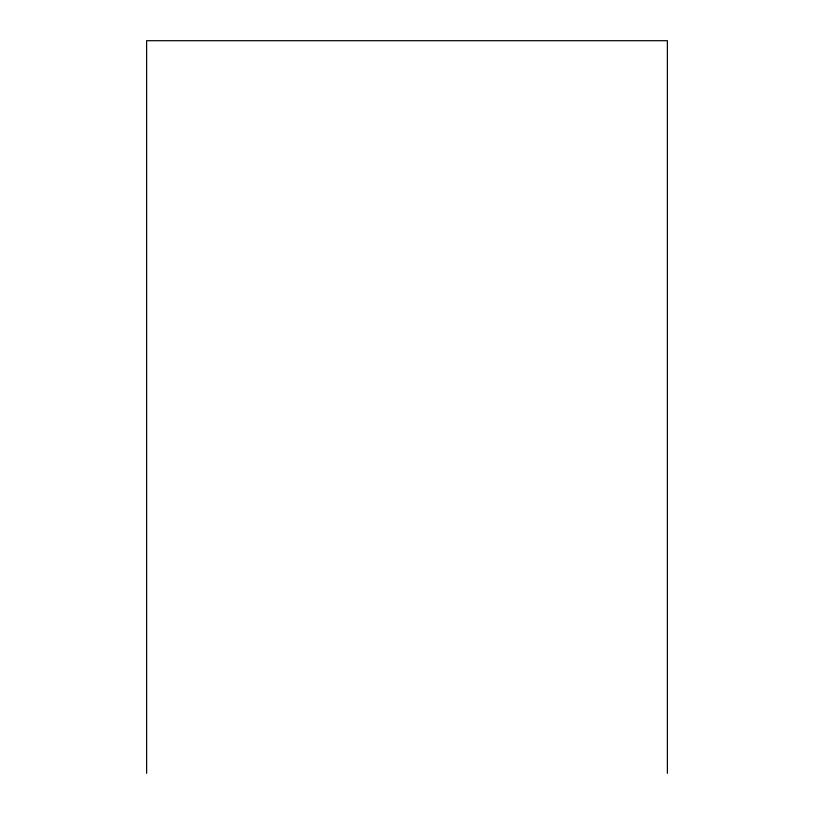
<?xml version="1.0" encoding="UTF-8"?>
<svg xmlns="http://www.w3.org/2000/svg" width="814" height="814" viewBox="0 0 814 814"><rect width="100%" height="100%" fill="white"/><g stroke="black" fill="none" stroke-linecap="round" stroke-linejoin="round"><path stroke-width="1.22" d="M667.378 773.3L667.378 40.7L146.622 40.7L146.622 773.3"/></g></svg>
